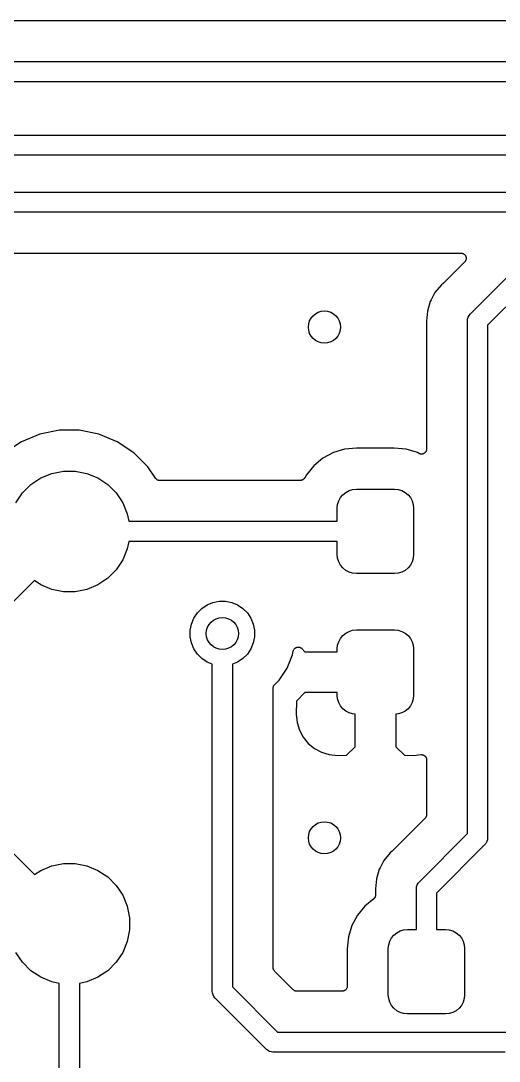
# Model space of a CAD drawing. Extents: x 1 to 139, y -76 to -1.
# Drawn here: x 32.42 to 38.37, y -65.64 to -52.71 of the extents above; entities that cross this region are included whole.
import ezdxf

# ---------------------------------------------------------------- set-up
doc = ezdxf.new("R2010")
doc.units = 0
doc.header["$MEASUREMENT"] = 0
doc.layers.add('BLACK', color=7, linetype='CONTINUOUS')

msp = doc.modelspace()

# ---------------------------------------------------------------- linework, layer by layer
at = {"layer": 'BLACK', "linetype": 'CONTINUOUS'}
for p, q in [((53.3198, -52.707), (22.9046, -52.707)), ((22.8765, -53.215), (53.3479, -53.215)), ((53.3022, -53.465), (22.9222, -53.465)), ((28.2192, -54.1295), (49.7005, -54.1295)), ((49.6548, -54.3795), (28.2649, -54.3795)), ((30.2508, -54.8376), (44.0627, -54.8376)), ((44.017, -55.0876), (30.2965, -55.0876)), ((30.5332, -55.5956), (37.8959, -55.5956)), ((37.8959, -55.5956), (37.8965, -55.5956)), ((37.8965, -55.5956), (37.8966, -55.5956)), ((37.8966, -55.5956), (37.8966, -55.5956)), ((37.8966, -55.5956), (37.8968, -55.5956)), ((37.8968, -55.5956), (37.9028, -55.5963)), ((37.9028, -55.5963), (37.9089, -55.5969)), ((37.9089, -55.5969), (37.909, -55.597)), ((37.909, -55.597), (37.9091, -55.597)), ((37.9091, -55.597), (37.9148, -55.5988)), ((37.9148, -55.5988), (37.9207, -55.6006)), ((37.9207, -55.6006), (37.9208, -55.6007)), ((37.9208, -55.6007), (37.9209, -55.6007)), ((37.9209, -55.6007), (37.9263, -55.6037)), ((37.9263, -55.6037), (37.9316, -55.6066)), ((37.9316, -55.6066), (37.9317, -55.6066)), ((37.9317, -55.6066), (37.9318, -55.6067)), ((37.9318, -55.6067), (37.9366, -55.6108)), ((37.9366, -55.6108), (37.9411, -55.6145)), ((37.9411, -55.6145), (37.9412, -55.6146)), ((37.9412, -55.6146), (37.9413, -55.6147)), ((37.9413, -55.6147), (37.9451, -55.6195)), ((37.9451, -55.6195), (37.9489, -55.6241)), ((37.9408, -55.704), (37.6766, -55.9682)), ((37.9447, -55.6993), (37.9408, -55.704)), ((37.9485, -55.6946), (37.9447, -55.6993)), ((37.9486, -55.6945), (37.9485, -55.6946)), ((37.9487, -55.6944), (37.9486, -55.6945)), ((37.9516, -55.6889), (37.9487, -55.6944)), ((37.9489, -55.6241), (37.949, -55.6242)), ((37.949, -55.6242), (37.949, -55.6243)), ((37.949, -55.6243), (37.952, -55.6299)), ((37.9544, -55.6837), (37.9516, -55.6889)), ((37.952, -55.6299), (37.9547, -55.6351)), ((37.9545, -55.6836), (37.9544, -55.6837)), ((37.9563, -55.6777), (37.9545, -55.6835)), ((37.9545, -55.6835), (37.9545, -55.6836)), ((37.9547, -55.6351), (37.9547, -55.6352)), ((37.9547, -55.6352), (37.9548, -55.6353)), ((37.9548, -55.6353), (37.9565, -55.6411)), ((37.9581, -55.6719), (37.9563, -55.6777)), ((37.9565, -55.6411), (37.9582, -55.647)), ((37.9588, -55.6657), (37.9581, -55.6717)), ((37.9581, -55.6717), (37.9581, -55.6718)), ((37.9581, -55.6718), (37.9581, -55.6719)), ((37.9582, -55.647), (37.9582, -55.6471)), ((37.9582, -55.6471), (37.9583, -55.6472)), ((37.9583, -55.6472), (37.9588, -55.6532)), ((37.9588, -55.6532), (37.9594, -55.6593)), ((37.9594, -55.6595), (37.9588, -55.6657)), ((37.9594, -55.6593), (37.9594, -55.6594)), ((37.9594, -55.6594), (37.9594, -55.6595)), ((38.016, -56.3473), (38.6823, -55.6809)), ((37.6502, -55.9902), (37.5711, -56.0866)), ((37.672, -55.9724), (37.6502, -55.9902)), ((37.6739, -55.9705), (37.672, -55.9724)), ((37.676, -55.9688), (37.6739, -55.9705)), ((37.6766, -55.9682), (37.676, -55.9688)), ((38.8268, -55.89), (38.225, -56.4918)), ((37.5711, -56.0866), (37.5224, -56.1778)), ((37.5124, -56.1966), (37.4762, -56.3159)), ((37.5224, -56.1778), (37.5124, -56.1966)), ((37.5224, -56.1778), (37.5224, -56.1778)), ((37.4762, -56.3159), (37.4639, -56.44)), ((37.9768, -56.4155), (37.984, -56.3919)), ((37.984, -56.3919), (37.9956, -56.3702)), ((37.9956, -56.3702), (38.0112, -56.3512)), ((38.0112, -56.3512), (38.016, -56.3473)), ((37.4639, -56.44), (37.4667, -56.468)), ((37.4667, -56.468), (37.4668, -56.4689)), ((37.4668, -56.4689), (37.4667, -56.4716)), ((37.4667, -56.4716), (37.467, -56.4742)), ((37.467, -56.4742), (37.467, -58.0311)), ((37.9744, -56.44), (37.975, -56.4339)), ((37.975, -56.4461), (37.9744, -56.44)), ((37.975, -56.4339), (37.9768, -56.4155)), ((37.975, -56.4339), (37.975, -56.4339)), ((37.975, -62.8132), (37.975, -56.4461)), ((38.225, -56.4918), (38.225, -62.8589)), ((32.8961, -57.797), (32.6531, -57.8453)), ((33.1439, -57.797), (32.8961, -57.797)), ((33.3869, -57.8453), (33.1439, -57.797)), ((32.4241, -57.9402), (32.2181, -58.0778)), ((32.6531, -57.8453), (32.4241, -57.9402)), ((33.6159, -57.9402), (33.3869, -57.8453)), ((33.8219, -58.0778), (33.6159, -57.9402)), ((33.9972, -58.2531), (33.8219, -58.0778)), ((36.3063, -58.0765), (36.177, -58.1456)), ((36.4466, -58.0339), (36.3063, -58.0765)), ((36.5956, -58.0192), (36.4466, -58.0339)), ((37.0644, -58.0192), (36.5956, -58.0192)), ((37.2134, -58.0339), (37.0644, -58.0192)), ((37.3537, -58.0765), (37.2134, -58.0339)), ((37.3736, -58.0871), (37.3537, -58.0765)), ((37.4435, -58.0804), (37.4408, -58.0822)), ((37.4456, -58.0783), (37.4435, -58.0804)), ((37.4479, -58.0764), (37.4456, -58.0783)), ((37.45, -58.0739), (37.4479, -58.0764)), ((37.4523, -58.0717), (37.45, -58.0739)), ((37.454, -58.0692), (37.4523, -58.0717)), ((37.4559, -58.067), (37.454, -58.0692)), ((37.4575, -58.0641), (37.4559, -58.067)), ((37.4593, -58.0614), (37.4575, -58.0641)), ((37.4604, -58.0587), (37.4593, -58.0614)), ((37.4619, -58.0561), (37.4604, -58.0587)), ((37.4629, -58.053), (37.4619, -58.0561)), ((37.4641, -58.05), (37.4629, -58.053)), ((37.4647, -58.0471), (37.4641, -58.05)), ((37.4656, -58.0443), (37.4647, -58.0471)), ((37.466, -58.041), (37.4656, -58.0443)), ((37.4666, -58.0379), (37.466, -58.041)), ((37.4667, -58.0349), (37.4666, -58.0379)), ((37.467, -58.032), (37.4667, -58.0349)), ((37.467, -58.0311), (37.467, -58.032)), ((36.177, -58.1456), (36.0636, -58.2386)), ((37.3763, -58.0882), (37.3736, -58.0871)), ((37.3789, -58.0896), (37.3763, -58.0882)), ((37.382, -58.0906), (37.3789, -58.0896)), ((37.385, -58.0918), (37.382, -58.0906)), ((37.3879, -58.0924), (37.385, -58.0918)), ((37.3907, -58.0933), (37.3879, -58.0924)), ((37.394, -58.0936), (37.3907, -58.0933)), ((37.3972, -58.0943), (37.394, -58.0936)), ((37.4001, -58.0943), (37.3972, -58.0943)), ((37.4031, -58.0946), (37.4001, -58.0943)), ((37.4063, -58.0943), (37.4031, -58.0946)), ((37.4096, -58.0943), (37.4063, -58.0943)), ((37.4125, -58.0937), (37.4096, -58.0943)), ((37.4154, -58.0935), (37.4125, -58.0937)), ((37.4185, -58.0925), (37.4154, -58.0935)), ((37.4217, -58.0919), (37.4185, -58.0925)), ((37.4245, -58.0908), (37.4217, -58.0919)), ((37.4273, -58.09), (37.4245, -58.0908)), ((37.4302, -58.0884), (37.4273, -58.09)), ((37.4332, -58.0872), (37.4302, -58.0884)), ((37.4357, -58.0856), (37.4332, -58.0872)), ((37.4383, -58.0842), (37.4357, -58.0856)), ((37.4408, -58.0822), (37.4383, -58.0842)), ((32.6647, -58.3904), (32.8012, -58.3338)), ((32.8012, -58.3338), (32.9461, -58.305)), ((32.9461, -58.305), (33.0939, -58.305)), ((33.0939, -58.305), (33.2388, -58.3338)), ((33.2388, -58.3338), (33.3753, -58.3904)), ((34.0912, -58.3938), (33.9972, -58.2531)), ((36.0636, -58.2386), (35.9706, -58.352)), ((32.5419, -58.4724), (32.6647, -58.3904)), ((33.3753, -58.3904), (33.4981, -58.4724)), ((34.0949, -58.3983), (34.0912, -58.3938)), ((34.0986, -58.4029), (34.0949, -58.3983)), ((34.0988, -58.4031), (34.0986, -58.4029)), ((34.099, -58.4034), (34.0988, -58.4031)), ((34.1036, -58.4071), (34.099, -58.4034)), ((34.1081, -58.4109), (34.1036, -58.4071)), ((34.1084, -58.411), (34.1081, -58.4109)), ((34.1086, -58.4112), (34.1084, -58.411)), ((34.1138, -58.414), (34.1086, -58.4112)), ((34.119, -58.4169), (34.1138, -58.414)), ((34.1192, -58.417), (34.119, -58.4169)), ((34.1195, -58.4171), (34.1192, -58.417)), ((34.1252, -58.4188), (34.1195, -58.4171)), ((34.1308, -58.4206), (34.1252, -58.4188)), ((34.1311, -58.4206), (34.1308, -58.4206)), ((34.1314, -58.4207), (34.1311, -58.4206)), ((34.1373, -58.4213), (34.1314, -58.4207)), ((34.1431, -58.422), (34.1373, -58.4213)), ((34.1437, -58.422), (34.1431, -58.422)), ((34.144, -58.422), (34.1437, -58.422)), ((34.1437, -58.422), (34.1437, -58.422)), ((34.1437, -58.422), (34.1437, -58.422)), ((35.8951, -58.422), (34.144, -58.422)), ((35.8979, -58.4217), (35.8951, -58.422)), ((35.9007, -58.4218), (35.8979, -58.4217)), ((35.904, -58.4211), (35.9007, -58.4218)), ((35.9074, -58.4208), (35.904, -58.4211)), ((35.9101, -58.42), (35.9074, -58.4208)), ((35.9129, -58.4195), (35.9101, -58.42)), ((35.916, -58.4182), (35.9129, -58.4195)), ((35.9193, -58.4172), (35.916, -58.4182)), ((35.9218, -58.4159), (35.9193, -58.4172)), ((35.9244, -58.4148), (35.9218, -58.4159)), ((35.9272, -58.413), (35.9244, -58.4148)), ((35.9302, -58.4114), (35.9272, -58.413)), ((35.9324, -58.4096), (35.9302, -58.4114)), ((35.9348, -58.4081), (35.9324, -58.4096)), ((35.9372, -58.4057), (35.9348, -58.4081)), ((35.9398, -58.4036), (35.9372, -58.4057)), ((35.9416, -58.4014), (35.9398, -58.4036)), ((35.9437, -58.3994), (35.9416, -58.4014)), ((35.9456, -58.3966), (35.9437, -58.3994)), ((35.9477, -58.394), (35.9456, -58.3966)), ((35.9491, -58.3915), (35.9477, -58.394)), ((35.9507, -58.3892), (35.9491, -58.3915)), ((35.9511, -58.3884), (35.9507, -58.3892)), ((35.9706, -58.352), (35.9511, -58.3884)), ((32.3554, -58.6997), (32.4374, -58.5769)), ((32.4374, -58.5769), (32.5419, -58.4724)), ((33.4981, -58.4724), (33.6026, -58.5769)), ((33.6026, -58.5769), (33.6846, -58.6997)), ((36.4246, -58.5996), (36.4606, -58.57)), ((36.4606, -58.57), (36.5016, -58.5481)), ((36.5016, -58.5481), (36.5462, -58.5346)), ((36.5462, -58.5346), (36.5925, -58.53)), ((36.5925, -58.53), (37.0675, -58.53)), ((37.0675, -58.53), (37.1138, -58.5346)), ((37.1138, -58.5346), (37.1584, -58.5481)), ((37.1584, -58.5481), (37.1994, -58.57)), ((37.1994, -58.57), (37.2354, -58.5996)), ((33.6846, -58.6997), (33.7412, -58.8362)), ((36.355, -58.7675), (36.3596, -58.7212)), ((36.3596, -58.7212), (36.3731, -58.6766)), ((36.3731, -58.6766), (36.395, -58.6356)), ((36.395, -58.6356), (36.4246, -58.5996)), ((37.2354, -58.5996), (37.265, -58.6356)), ((37.265, -58.6356), (37.2869, -58.6766)), ((37.2869, -58.6766), (37.3004, -58.7212)), ((37.3004, -58.7212), (37.305, -58.7675)), ((33.7412, -58.8362), (33.7598, -58.93)), ((36.355, -58.93), (36.355, -58.7675)), ((37.305, -58.7675), (37.305, -59.3425)), ((33.7598, -58.93), (36.355, -58.93)), ((33.7598, -59.18), (33.7412, -59.2738)), ((36.355, -59.18), (33.7598, -59.18)), ((36.355, -59.3425), (36.355, -59.18)), ((33.7412, -59.2738), (33.6846, -59.4103)), ((36.3596, -59.3888), (36.355, -59.3425)), ((37.305, -59.3425), (37.3004, -59.3888)), ((33.6846, -59.4103), (33.6026, -59.5331)), ((36.3731, -59.4334), (36.3596, -59.3888)), ((36.395, -59.4744), (36.3731, -59.4334)), ((36.4246, -59.5104), (36.395, -59.4744)), ((37.265, -59.4744), (37.2354, -59.5104)), ((37.2869, -59.4334), (37.265, -59.4744)), ((37.3004, -59.3888), (37.2869, -59.4334)), ((33.6026, -59.5331), (33.4981, -59.6376)), ((36.4606, -59.54), (36.4246, -59.5104)), ((36.5016, -59.5619), (36.4606, -59.54)), ((36.5462, -59.5754), (36.5016, -59.5619)), ((36.5925, -59.58), (36.5462, -59.5754)), ((37.0675, -59.58), (36.5925, -59.58)), ((37.1138, -59.5754), (37.0675, -59.58)), ((37.1584, -59.5619), (37.1138, -59.5754)), ((37.1994, -59.54), (37.1584, -59.5619)), ((37.2354, -59.5104), (37.1994, -59.54)), ((32.5853, -59.6665), (29.9377, -62.314)), ((32.6647, -59.7196), (32.5853, -59.6665)), ((32.8012, -59.7762), (32.6647, -59.7196)), ((33.3753, -59.7196), (33.2388, -59.7762)), ((33.4981, -59.6376), (33.3753, -59.7196)), ((32.9461, -59.805), (32.8012, -59.7762)), ((33.0939, -59.805), (32.9461, -59.805)), ((33.2388, -59.7762), (33.0939, -59.805)), ((34.6143, -60.07), (34.67, -60.0143)), ((34.67, -60.0143), (34.7355, -59.9705)), ((34.7355, -59.9705), (34.8083, -59.9404)), ((34.8083, -59.9404), (34.8856, -59.925)), ((34.8856, -59.925), (34.9644, -59.925)), ((34.9644, -59.925), (35.0417, -59.9404)), ((35.0417, -59.9404), (35.1145, -59.9705)), ((35.1145, -59.9705), (35.18, -60.0143)), ((35.18, -60.0143), (35.2357, -60.07)), ((34.5404, -60.2083), (34.5705, -60.1355)), ((34.5705, -60.1355), (34.6143, -60.07)), ((35.2357, -60.07), (35.2795, -60.1355)), ((35.2795, -60.1355), (35.3096, -60.2083)), ((34.525, -60.2856), (34.5404, -60.2083)), ((35.3096, -60.2083), (35.325, -60.2856)), ((36.5462, -60.2846), (36.5925, -60.28)), ((36.5925, -60.28), (37.0675, -60.28)), ((37.0675, -60.28), (37.1138, -60.2846)), ((34.525, -60.3644), (34.525, -60.2856)), ((34.5404, -60.4417), (34.525, -60.3644)), ((35.325, -60.3644), (35.3096, -60.4417)), ((35.325, -60.2856), (35.325, -60.3644)), ((36.3731, -60.4266), (36.395, -60.3856)), ((36.395, -60.3856), (36.4246, -60.3496)), ((36.4246, -60.3496), (36.4606, -60.32)), ((36.4606, -60.32), (36.5016, -60.2981)), ((36.5016, -60.2981), (36.5462, -60.2846)), ((37.1138, -60.2846), (37.1584, -60.2981)), ((37.1584, -60.2981), (37.1994, -60.32)), ((37.1994, -60.32), (37.2354, -60.3496)), ((37.2354, -60.3496), (37.265, -60.3856)), ((37.265, -60.3856), (37.2869, -60.4266)), ((34.5705, -60.5145), (34.5404, -60.4417)), ((34.6143, -60.58), (34.5705, -60.5145)), ((35.2795, -60.5145), (35.2357, -60.58)), ((35.3096, -60.4417), (35.2795, -60.5145)), ((35.8072, -60.5442), (35.8091, -60.5382)), ((35.8091, -60.5382), (35.8108, -60.5326)), ((35.8108, -60.5326), (35.8109, -60.5325)), ((35.8109, -60.5325), (35.811, -60.5324)), ((35.811, -60.5324), (35.8138, -60.5271)), ((35.8138, -60.5271), (35.8168, -60.5217)), ((35.8168, -60.5217), (35.8169, -60.5216)), ((35.8169, -60.5215), (35.8208, -60.5169)), ((35.8169, -60.5216), (35.8169, -60.5215)), ((35.8208, -60.5169), (35.8247, -60.5122)), ((35.8247, -60.5122), (35.8248, -60.5121)), ((35.8248, -60.5121), (35.8249, -60.512)), ((35.8249, -60.512), (35.8297, -60.5082)), ((35.8297, -60.5082), (35.8343, -60.5044)), ((35.8343, -60.5044), (35.8345, -60.5043)), ((35.8345, -60.5043), (35.8346, -60.5043)), ((35.8346, -60.5043), (35.84, -60.5015)), ((35.84, -60.5015), (35.8453, -60.4986)), ((35.8453, -60.4986), (35.8454, -60.4986)), ((35.8454, -60.4986), (35.8456, -60.4985)), ((35.8456, -60.4985), (35.8513, -60.4968)), ((35.8513, -60.4968), (35.8572, -60.4951)), ((35.8572, -60.4951), (35.8573, -60.4951)), ((35.8573, -60.4951), (35.8575, -60.495)), ((35.8575, -60.495), (35.8633, -60.4945)), ((35.8633, -60.4945), (35.8695, -60.4939)), ((35.8695, -60.4939), (35.8697, -60.4939)), ((35.8697, -60.4939), (35.8698, -60.4939)), ((35.8698, -60.4939), (35.8757, -60.4946)), ((35.8757, -60.4946), (35.8819, -60.4952)), ((35.8819, -60.4952), (35.882, -60.4952)), ((35.882, -60.4952), (35.8821, -60.4952)), ((35.8821, -60.4952), (35.8877, -60.497)), ((35.8877, -60.497), (35.8937, -60.4988)), ((35.8937, -60.4988), (35.8938, -60.4989)), ((35.8938, -60.4989), (35.894, -60.4989)), ((35.894, -60.4989), (35.8991, -60.5017)), ((35.8991, -60.5017), (35.9046, -60.5047)), ((35.9046, -60.5047), (35.9047, -60.5047)), ((35.9047, -60.5047), (35.9049, -60.5048)), ((35.9049, -60.5048), (35.9094, -60.5086)), ((35.9094, -60.5086), (35.9142, -60.5125)), ((35.9142, -60.5125), (35.9527, -60.551)), ((36.355, -60.5175), (36.3596, -60.4712)), ((36.355, -60.551), (36.355, -60.5175)), ((36.3596, -60.4712), (36.3731, -60.4266)), ((37.2869, -60.4266), (37.3004, -60.4712)), ((37.3004, -60.4712), (37.305, -60.5175)), ((37.305, -60.5175), (37.305, -61.0925)), ((34.67, -60.6357), (34.6143, -60.58)), ((34.7355, -60.6795), (34.67, -60.6357)), ((35.18, -60.6357), (35.1145, -60.6795)), ((35.2357, -60.58), (35.18, -60.6357)), ((35.7297, -60.7551), (35.7981, -60.5899)), ((35.7981, -60.5899), (35.807, -60.545)), ((35.807, -60.545), (35.8071, -60.5445)), ((35.8071, -60.5444), (35.8072, -60.5442)), ((35.8071, -60.5445), (35.8071, -60.5444)), ((35.8071, -60.5444), (35.8071, -60.5444)), ((35.9527, -60.551), (36.355, -60.551)), ((34.8, -60.7062), (34.7355, -60.6795)), ((34.8, -64.7639), (34.8, -60.7062)), ((35.1145, -60.6795), (35.05, -60.7062)), ((35.05, -60.7062), (35.05, -64.7182)), ((35.6303, -60.9038), (35.7297, -60.7551)), ((35.5766, -60.9575), (35.6303, -60.9038)), ((35.558, -61.0015), (35.5587, -60.9956)), ((35.558, -61.0022), (35.558, -61.0015)), ((35.558, -61.0022), (35.558, -61.0022)), ((35.558, -61.0022), (35.558, -61.0022)), ((35.558, -61.0024), (35.558, -61.0022)), ((35.558, -64.4815), (35.558, -61.0024)), ((35.5587, -60.9956), (35.5593, -60.9899)), ((35.5593, -60.9899), (35.5594, -60.9895)), ((35.5594, -60.9892), (35.5612, -60.9836)), ((35.5594, -60.9895), (35.5594, -60.9892)), ((35.5612, -60.9836), (35.5629, -60.978)), ((35.5629, -60.978), (35.563, -60.9777)), ((35.563, -60.9777), (35.5631, -60.9774)), ((35.5631, -60.9774), (35.5659, -60.9723)), ((35.5659, -60.9723), (35.5687, -60.9671)), ((35.5687, -60.9671), (35.5689, -60.9668)), ((35.5689, -60.9668), (35.5691, -60.9665)), ((35.5691, -60.9665), (35.5729, -60.962)), ((35.5729, -60.962), (35.5766, -60.9575)), ((35.8466, -61.1651), (35.8443, -61.3273)), ((35.9527, -61.059), (35.8466, -61.1651)), ((36.355, -61.059), (35.9527, -61.059)), ((36.355, -61.0925), (36.355, -61.059)), ((36.3596, -61.1388), (36.355, -61.0925)), ((36.3731, -61.1834), (36.3596, -61.1388)), ((36.395, -61.2244), (36.3731, -61.1834)), ((37.2869, -61.1834), (37.265, -61.2244)), ((37.3004, -61.1388), (37.2869, -61.1834)), ((37.305, -61.0925), (37.3004, -61.1388)), ((36.4246, -61.2604), (36.395, -61.2244)), ((36.4606, -61.29), (36.4246, -61.2604)), ((36.5016, -61.3119), (36.4606, -61.29)), ((36.5462, -61.3254), (36.5016, -61.3119)), ((37.1584, -61.3119), (37.1138, -61.3254)), ((37.1994, -61.29), (37.1584, -61.3119)), ((37.2354, -61.2604), (37.1994, -61.29)), ((37.265, -61.2244), (37.2354, -61.2604)), ((35.8443, -61.3273), (35.8543, -61.4296)), ((35.8543, -61.4296), (35.8834, -61.5253)), ((36.576, -61.3284), (36.5462, -61.3254)), ((36.576, -61.7323), (36.576, -61.3284)), ((37.1138, -61.3254), (37.084, -61.3284)), ((37.084, -61.3284), (37.084, -61.7323)), ((35.8834, -61.5253), (35.9306, -61.6136)), ((35.9306, -61.6136), (35.9941, -61.6909)), ((35.9941, -61.6909), (36.0714, -61.7544)), ((36.0714, -61.7544), (36.1597, -61.8016)), ((36.1597, -61.8016), (36.2554, -61.8306)), ((36.2554, -61.8306), (36.3575, -61.8407)), ((36.4698, -61.8385), (36.576, -61.7323)), ((37.084, -61.7323), (37.1902, -61.8385)), ((37.3025, -61.8407), (37.3973, -61.8314)), ((37.3973, -61.8314), (37.3982, -61.8313)), ((37.3982, -61.8313), (37.4011, -61.8313)), ((37.4011, -61.8313), (37.4039, -61.8311)), ((37.4039, -61.8311), (37.4072, -61.8314)), ((37.4072, -61.8314), (37.4106, -61.8315)), ((37.4106, -61.8315), (37.4134, -61.8321)), ((37.4134, -61.8321), (37.4163, -61.8324)), ((37.4163, -61.8324), (37.4194, -61.8333)), ((36.3575, -61.8407), (36.4698, -61.8385)), ((37.1902, -61.8385), (37.3025, -61.8407)), ((37.4194, -61.8333), (37.4227, -61.834)), ((37.4227, -61.834), (37.4253, -61.8352)), ((37.4253, -61.8352), (37.4281, -61.836)), ((37.4281, -61.836), (37.431, -61.8376)), ((37.431, -61.8376), (37.4341, -61.8389)), ((37.4341, -61.8389), (37.4365, -61.8405)), ((37.4365, -61.8405), (37.439, -61.8419)), ((37.439, -61.8419), (37.4416, -61.844)), ((37.4416, -61.844), (37.4443, -61.8459)), ((37.4443, -61.8459), (37.4463, -61.848)), ((37.4463, -61.848), (37.4486, -61.8498)), ((37.4486, -61.8498), (37.4506, -61.8524)), ((37.4506, -61.8524), (37.453, -61.8548)), ((37.453, -61.8548), (37.4546, -61.8572)), ((37.4546, -61.8572), (37.4564, -61.8594)), ((37.4564, -61.8594), (37.4579, -61.8623)), ((37.4579, -61.8623), (37.4598, -61.8651)), ((37.4598, -61.8651), (37.4608, -61.8678)), ((37.4608, -61.8678), (37.4622, -61.8704)), ((37.4622, -61.8704), (37.4632, -61.8735)), ((37.4632, -61.8735), (37.4644, -61.8766)), ((37.4644, -61.8766), (37.465, -61.8795)), ((37.465, -61.8795), (37.4658, -61.8822)), ((37.4658, -61.8822), (37.4661, -61.8855)), ((37.4661, -61.8855), (37.4667, -61.8888)), ((37.4667, -61.8888), (37.4667, -61.8917)), ((37.4667, -61.8917), (37.467, -61.8946)), ((37.467, -61.8946), (37.467, -62.5765)), ((37.4591, -62.6066), (37.4563, -62.6118)), ((37.4619, -62.6015), (37.4591, -62.6066)), ((37.462, -62.6012), (37.4619, -62.6015)), ((37.4621, -62.6009), (37.462, -62.6012)), ((37.4638, -62.5953), (37.4621, -62.6009)), ((37.4656, -62.5897), (37.4638, -62.5953)), ((37.4657, -62.5891), (37.4656, -62.5894)), ((37.4656, -62.5894), (37.4656, -62.5897)), ((37.4663, -62.5832), (37.4657, -62.5891)), ((37.467, -62.5774), (37.4663, -62.5832)), ((37.467, -62.5765), (37.467, -62.5767)), ((37.467, -62.5767), (37.467, -62.5767)), ((37.467, -62.5767), (37.467, -62.5767)), ((37.467, -62.5767), (37.467, -62.5774)), ((37.4484, -62.6214), (37.0416, -63.0282)), ((37.4521, -62.6169), (37.4484, -62.6214)), ((37.4559, -62.6124), (37.4521, -62.6169)), ((37.4561, -62.6121), (37.4559, -62.6124)), ((37.4563, -62.6118), (37.4561, -62.6121)), ((32.0427, -62.781), (32.5853, -63.3235)), ((37.381, -63.4073), (37.975, -62.8132)), ((38.225, -62.8589), (38.2256, -62.865)), ((38.2256, -62.865), (38.225, -62.8711)), ((38.1841, -62.9577), (37.59, -63.5518)), ((38.1888, -62.9538), (38.1841, -62.9577)), ((38.1927, -62.9491), (38.1888, -62.9538)), ((38.2044, -62.9348), (38.1927, -62.9491)), ((38.1927, -62.9491), (38.1927, -62.9491)), ((38.216, -62.9131), (38.2044, -62.9348)), ((38.2232, -62.8895), (38.216, -62.9131)), ((38.2235, -62.8865), (38.2232, -62.8895)), ((38.225, -62.8711), (38.2235, -62.8865)), ((38.225, -62.8711), (38.225, -62.8711)), ((37.0152, -63.0502), (36.9361, -63.1466)), ((37.037, -63.0324), (37.0152, -63.0502)), ((37.0389, -63.0305), (37.037, -63.0324)), ((37.041, -63.0288), (37.0389, -63.0305)), ((37.0416, -63.0282), (37.041, -63.0288)), ((32.6647, -63.2704), (32.8012, -63.2138)), ((32.8012, -63.2138), (32.9461, -63.185)), ((32.9461, -63.185), (33.0939, -63.185)), ((33.0939, -63.185), (33.2388, -63.2138)), ((33.2388, -63.2138), (33.3753, -63.2704)), ((36.8868, -63.239), (36.8774, -63.2566)), ((36.9361, -63.1466), (36.8868, -63.239)), ((36.8868, -63.239), (36.8868, -63.239)), ((32.5853, -63.3235), (32.6647, -63.2704)), ((33.3753, -63.2704), (33.4981, -63.3524)), ((33.4981, -63.3524), (33.6026, -63.4569)), ((36.8412, -63.3759), (36.8289, -63.5)), ((36.8774, -63.2566), (36.8412, -63.3759)), ((33.6026, -63.4569), (33.6846, -63.5797)), ((36.8289, -63.5), (36.8317, -63.528)), ((37.3394, -63.5), (37.34, -63.4939)), ((37.34, -63.5061), (37.3394, -63.5)), ((37.34, -63.4939), (37.3418, -63.4755)), ((37.34, -63.4939), (37.34, -63.4939)), ((37.34, -64.005), (37.34, -63.5061)), ((37.3418, -63.4755), (37.349, -63.4519)), ((37.349, -63.4519), (37.3606, -63.4302)), ((37.3606, -63.4302), (37.3762, -63.4112)), ((37.3762, -63.4112), (37.381, -63.4073)), ((33.6846, -63.5797), (33.7412, -63.7162)), ((36.8088, -63.6232), (36.6986, -63.7136)), ((36.8108, -63.6212), (36.8088, -63.6232)), ((36.8129, -63.6195), (36.8108, -63.6212)), ((36.8151, -63.6169), (36.8129, -63.6195)), ((36.8176, -63.6144), (36.8151, -63.6169)), ((36.8191, -63.6121), (36.8176, -63.6144)), ((36.8209, -63.61), (36.8191, -63.6121)), ((36.8225, -63.607), (36.8209, -63.61)), ((36.8244, -63.6041), (36.8225, -63.607)), ((36.8255, -63.6016), (36.8244, -63.6041)), ((36.8269, -63.5991), (36.8255, -63.6016)), ((36.8279, -63.5959), (36.8269, -63.5991)), ((36.8292, -63.5927), (36.8279, -63.5959)), ((36.8298, -63.59), (36.8292, -63.5927)), ((36.8306, -63.5873), (36.8298, -63.59)), ((36.831, -63.5839), (36.8306, -63.5873)), ((36.8317, -63.5806), (36.831, -63.5839)), ((36.8317, -63.528), (36.8318, -63.5289)), ((36.8318, -63.5289), (36.8317, -63.5315)), ((36.8317, -63.5315), (36.832, -63.5342)), ((36.832, -63.575), (36.8317, -63.5778)), ((36.8317, -63.5778), (36.8317, -63.5806)), ((36.832, -63.5342), (36.832, -63.5741)), ((36.832, -63.5741), (36.832, -63.575)), ((37.59, -63.5518), (37.59, -64.005)), ((33.7412, -63.7162), (33.77, -63.8611)), ((36.6986, -63.7136), (36.6056, -63.827)), ((33.77, -63.8611), (33.77, -64.0089)), ((36.6056, -63.827), (36.5365, -63.9563)), ((33.77, -64.0089), (33.7412, -64.1538)), ((36.5365, -63.9563), (36.4939, -64.0966)), ((37.0956, -64.045), (37.1366, -64.0231)), ((37.1366, -64.0231), (37.1812, -64.0096)), ((37.1812, -64.0096), (37.2275, -64.005)), ((37.2275, -64.005), (37.34, -64.005)), ((37.59, -64.005), (37.7025, -64.005)), ((37.7025, -64.005), (37.7488, -64.0096)), ((37.7488, -64.0096), (37.7934, -64.0231)), ((37.7934, -64.0231), (37.8344, -64.045)), ((33.7412, -64.1538), (33.6846, -64.2903)), ((36.4939, -64.0966), (36.4792, -64.2456)), ((36.9946, -64.1962), (37.0081, -64.1516)), ((37.0081, -64.1516), (37.03, -64.1106)), ((37.03, -64.1106), (37.0596, -64.0746)), ((37.0596, -64.0746), (37.0956, -64.045)), ((37.8344, -64.045), (37.8704, -64.0746)), ((37.8704, -64.0746), (37.9, -64.1106)), ((37.9, -64.1106), (37.9219, -64.1516)), ((37.9219, -64.1516), (37.9354, -64.1962)), ((32.4374, -64.4131), (32.3554, -64.2903)), ((33.6846, -64.2903), (33.6026, -64.4131)), ((36.4792, -64.2456), (36.4792, -64.7085)), ((36.99, -64.2425), (36.9946, -64.1962)), ((36.99, -64.8175), (36.99, -64.2425)), ((37.9354, -64.1962), (37.94, -64.2425)), ((37.94, -64.2425), (37.94, -64.8175)), ((32.5419, -64.5176), (32.4374, -64.4131)), ((33.6026, -64.4131), (33.4981, -64.5176)), ((32.6647, -64.5996), (32.5419, -64.5176)), ((33.4981, -64.5176), (33.3753, -64.5996)), ((35.5586, -64.4873), (35.558, -64.4815)), ((35.5591, -64.4932), (35.5586, -64.4873)), ((35.5592, -64.4935), (35.5591, -64.4932)), ((35.5592, -64.4938), (35.5592, -64.4935)), ((35.5609, -64.4995), (35.5592, -64.4938)), ((35.5625, -64.5051), (35.5609, -64.4995)), ((35.5627, -64.5054), (35.5625, -64.5051)), ((35.5628, -64.5057), (35.5627, -64.5054)), ((35.5655, -64.5109), (35.5628, -64.5057)), ((35.5682, -64.5161), (35.5655, -64.5109)), ((35.5685, -64.5163), (35.5682, -64.5161)), ((35.5686, -64.5166), (35.5685, -64.5163)), ((35.5723, -64.5212), (35.5686, -64.5166)), ((35.576, -64.5258), (35.5723, -64.5212)), ((35.5764, -64.5262), (35.576, -64.5258)), ((35.5765, -64.5263), (35.5764, -64.5262)), ((35.5764, -64.5262), (35.5764, -64.5262)), ((35.5766, -64.5264), (35.5765, -64.5263)), ((35.8036, -64.7534), (35.5766, -64.5264)), ((32.8012, -64.6562), (32.6647, -64.5996)), ((32.895, -64.6748), (32.8012, -64.6562)), ((32.895, -68.105), (32.895, -64.6748)), ((33.2388, -64.6562), (33.145, -64.6748)), ((33.145, -64.6748), (33.145, -68.105)), ((33.3753, -64.5996), (33.2388, -64.6562)), ((34.7994, -64.77), (34.8, -64.7639)), ((34.8, -64.7761), (34.7994, -64.77)), ((34.8018, -64.7945), (34.8, -64.7761)), ((34.8, -64.7761), (34.8, -64.7761)), ((34.809, -64.8181), (34.8018, -64.7945)), ((35.05, -64.7182), (35.6118, -65.28)), ((35.8082, -64.7571), (35.8036, -64.7534)), ((35.8126, -64.7609), (35.8082, -64.7571)), ((35.8129, -64.7611), (35.8126, -64.7609)), ((35.8132, -64.7613), (35.8129, -64.7611)), ((35.8184, -64.7641), (35.8132, -64.7613)), ((35.8235, -64.7669), (35.8184, -64.7641)), ((35.8238, -64.767), (35.8235, -64.7669)), ((35.8241, -64.7671), (35.8238, -64.767)), ((35.8297, -64.7688), (35.8241, -64.7671)), ((35.8353, -64.7706), (35.8297, -64.7688)), ((35.8356, -64.7706), (35.8353, -64.7706)), ((35.8359, -64.7707), (35.8356, -64.7706)), ((35.8418, -64.7713), (35.8359, -64.7707)), ((35.8476, -64.772), (35.8418, -64.7713)), ((35.8483, -64.772), (35.8476, -64.772)), ((35.8485, -64.772), (35.8483, -64.772)), ((35.8483, -64.772), (35.8483, -64.772)), ((35.8483, -64.772), (35.8483, -64.772)), ((36.4157, -64.772), (35.8485, -64.772)), ((36.4218, -64.7714), (36.4157, -64.772)), ((36.4276, -64.7709), (36.4218, -64.7714)), ((36.4278, -64.7708), (36.4276, -64.7709)), ((36.4281, -64.7708), (36.4278, -64.7708)), ((36.4338, -64.769), (36.4281, -64.7708)), ((36.4395, -64.7674), (36.4338, -64.769)), ((36.4397, -64.7673), (36.4395, -64.7674)), ((36.4399, -64.7672), (36.4397, -64.7673)), ((36.4452, -64.7644), (36.4399, -64.7672)), ((36.4505, -64.7616), (36.4452, -64.7644)), ((36.4507, -64.7615), (36.4505, -64.7616)), ((36.4509, -64.7614), (36.4507, -64.7615)), ((36.4554, -64.7577), (36.4509, -64.7614)), ((36.4602, -64.7539), (36.4554, -64.7577)), ((36.4603, -64.7537), (36.4602, -64.7539)), ((36.4605, -64.7536), (36.4603, -64.7537)), ((36.4643, -64.749), (36.4605, -64.7536)), ((36.4681, -64.7444), (36.4643, -64.749)), ((36.4682, -64.7442), (36.4681, -64.7444)), ((36.4684, -64.744), (36.4682, -64.7442)), ((36.4712, -64.7387), (36.4684, -64.744)), ((36.4741, -64.7335), (36.4712, -64.7387)), ((36.4742, -64.7333), (36.4741, -64.7335)), ((36.4743, -64.7331), (36.4742, -64.7333)), ((36.476, -64.7274), (36.4743, -64.7331)), ((36.4778, -64.7217), (36.476, -64.7274)), ((36.4779, -64.7215), (36.4778, -64.7217)), ((36.4786, -64.7154), (36.4779, -64.7213)), ((36.4779, -64.7213), (36.4779, -64.7215)), ((36.4792, -64.7094), (36.4786, -64.7154)), ((36.4792, -64.7085), (36.4792, -64.7089)), ((36.4792, -64.7089), (36.4792, -64.7089)), ((36.4792, -64.7089), (36.4792, -64.709)), ((36.4792, -64.709), (36.4792, -64.7094)), ((34.8206, -64.8398), (34.809, -64.8181)), ((34.8362, -64.8588), (34.8206, -64.8398)), ((34.841, -64.8627), (34.8362, -64.8588)), ((35.4673, -65.4891), (34.841, -64.8627)), ((36.9946, -64.8638), (36.99, -64.8175)), ((37.0081, -64.9084), (36.9946, -64.8638)), ((37.03, -64.9494), (37.0081, -64.9084)), ((37.9219, -64.9084), (37.9, -64.9494)), ((37.9354, -64.8638), (37.9219, -64.9084)), ((37.94, -64.8175), (37.9354, -64.8638)), ((37.0596, -64.9854), (37.03, -64.9494)), ((37.0956, -65.015), (37.0596, -64.9854)), ((37.1366, -65.0369), (37.0956, -65.015)), ((37.1812, -65.0504), (37.1366, -65.0369)), ((37.2275, -65.055), (37.1812, -65.0504)), ((37.7025, -65.055), (37.2275, -65.055)), ((37.7488, -65.0504), (37.7025, -65.055)), ((37.7934, -65.0369), (37.7488, -65.0504)), ((37.8344, -65.015), (37.7934, -65.0369)), ((37.8704, -64.9854), (37.8344, -65.015)), ((37.9, -64.9494), (37.8704, -64.9854)), ((35.6118, -65.28), (38.4889, -65.28)), ((35.4712, -65.4938), (35.4673, -65.4891)), ((35.4759, -65.4977), (35.4712, -65.4938)), ((35.4869, -65.5067), (35.4759, -65.4977)), ((35.4759, -65.4977), (35.4759, -65.4977)), ((35.4902, -65.5094), (35.4869, -65.5067)), ((35.5119, -65.521), (35.4902, -65.5094)), ((35.5355, -65.5282), (35.5119, -65.521)), ((35.5539, -65.53), (35.5355, -65.5282)), ((35.56, -65.5306), (35.5539, -65.53)), ((35.5539, -65.53), (35.5539, -65.53)), ((35.5661, -65.53), (35.56, -65.5306)), ((38.4432, -65.53), (35.5661, -65.53))]:
    msp.add_line(p, q, dxfattribs=at)
at = {"layer": 'BLACK'}
for centre in [(36.195, -56.515), (34.925, -60.325), (36.195, -62.865)]:
    msp.add_circle(centre, 0.2, dxfattribs=at)

doc.saveas('drawing.dxf')
